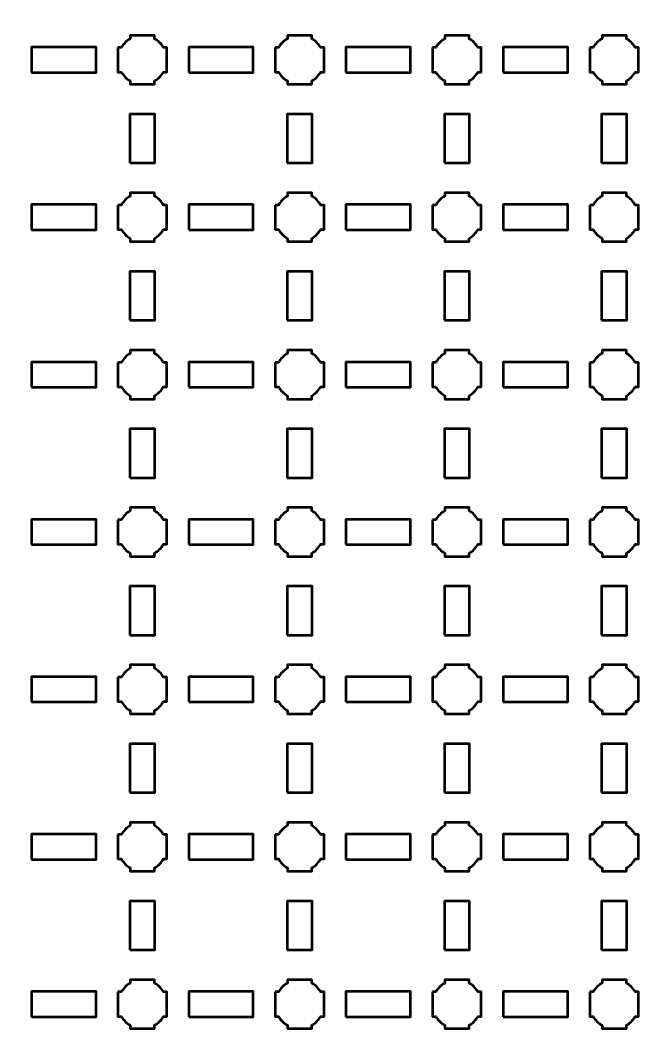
# Model space of a CAD drawing. Header units: centimetres. Extents: x -40.1 to 19.1, y -39.5 to 9.8.
# Drawn here: x -19.05 to -11.05, y -15.35 to -2.35 of the extents above; entities that cross this region are included whole.
import ezdxf

# ---------------------------------------------------------------- set-up
doc = ezdxf.new("R2010")
doc.units = ezdxf.units.CM
doc.header["$MEASUREMENT"] = 0
doc.layers.add('Layer 1', color=7, linetype='Continuous')

msp = doc.modelspace()

# ---------------------------------------------------------------- linework, layer by layer
at = {"layer": 'Layer 1', "color": 250, "lineweight": 53}
for points in [[(-18.91094, -3.01), (-18.08906, -3.01), (-18.08906, -2.69), (-18.91094, -2.69), (-18.91094, -3.01)], [(-16.91094, -3.01), (-16.08906, -3.01), (-16.08906, -2.69), (-16.91094, -2.69), (-16.91094, -3.01)], [(-14.91094, -3.01), (-14.08906, -3.01), (-14.08906, -2.69), (-14.91094, -2.69), (-14.91094, -3.01)], [(-12.91094, -3.01), (-12.08906, -3.01), (-12.08906, -2.69), (-12.91094, -2.69), (-12.91094, -3.01)], [(-17.66, -4.16), (-17.34, -4.16), (-17.34, -3.54), (-17.66, -3.54), (-17.66, -4.16)], [(-15.66, -4.16), (-15.34, -4.16), (-15.34, -3.54), (-15.66, -3.54), (-15.66, -4.16)], [(-13.66, -4.16), (-13.34, -4.16), (-13.34, -3.54), (-13.66, -3.54), (-13.66, -4.16)], [(-11.66, -4.16), (-11.34, -4.16), (-11.34, -3.54), (-11.66, -3.54), (-11.66, -4.16)], [(-18.91094, -5.01), (-18.08906, -5.01), (-18.08906, -4.69), (-18.91094, -4.69), (-18.91094, -5.01)], [(-16.91094, -5.01), (-16.08906, -5.01), (-16.08906, -4.69), (-16.91094, -4.69), (-16.91094, -5.01)], [(-14.91094, -5.01), (-14.08906, -5.01), (-14.08906, -4.69), (-14.91094, -4.69), (-14.91094, -5.01)], [(-12.91094, -5.01), (-12.08906, -5.01), (-12.08906, -4.69), (-12.91094, -4.69), (-12.91094, -5.01)], [(-17.66, -6.16), (-17.34, -6.16), (-17.34, -5.54), (-17.66, -5.54), (-17.66, -6.16)], [(-15.66, -6.16), (-15.34, -6.16), (-15.34, -5.54), (-15.66, -5.54), (-15.66, -6.16)], [(-13.66, -6.16), (-13.34, -6.16), (-13.34, -5.54), (-13.66, -5.54), (-13.66, -6.16)], [(-11.66, -6.16), (-11.34, -6.16), (-11.34, -5.54), (-11.66, -5.54), (-11.66, -6.16)], [(-18.91094, -7.01), (-18.08906, -7.01), (-18.08906, -6.69), (-18.91094, -6.69), (-18.91094, -7.01)], [(-16.91094, -7.01), (-16.08906, -7.01), (-16.08906, -6.69), (-16.91094, -6.69), (-16.91094, -7.01)], [(-14.91094, -7.01), (-14.08906, -7.01), (-14.08906, -6.69), (-14.91094, -6.69), (-14.91094, -7.01)], [(-12.91094, -7.01), (-12.08906, -7.01), (-12.08906, -6.69), (-12.91094, -6.69), (-12.91094, -7.01)], [(-17.66, -8.16), (-17.34, -8.16), (-17.34, -7.54), (-17.66, -7.54), (-17.66, -8.16)], [(-15.66, -8.16), (-15.34, -8.16), (-15.34, -7.54), (-15.66, -7.54), (-15.66, -8.16)], [(-13.66, -8.16), (-13.34, -8.16), (-13.34, -7.54), (-13.66, -7.54), (-13.66, -8.16)], [(-11.66, -8.16), (-11.34, -8.16), (-11.34, -7.54), (-11.66, -7.54), (-11.66, -8.16)], [(-18.91094, -9.01), (-18.08906, -9.01), (-18.08906, -8.69), (-18.91094, -8.69), (-18.91094, -9.01)], [(-16.91094, -9.01), (-16.08906, -9.01), (-16.08906, -8.69), (-16.91094, -8.69), (-16.91094, -9.01)], [(-14.91094, -9.01), (-14.08906, -9.01), (-14.08906, -8.69), (-14.91094, -8.69), (-14.91094, -9.01)], [(-12.91094, -9.01), (-12.08906, -9.01), (-12.08906, -8.69), (-12.91094, -8.69), (-12.91094, -9.01)], [(-17.66, -10.16), (-17.34, -10.16), (-17.34, -9.54), (-17.66, -9.54), (-17.66, -10.16)], [(-15.66, -10.16), (-15.34, -10.16), (-15.34, -9.54), (-15.66, -9.54), (-15.66, -10.16)], [(-13.66, -10.16), (-13.34, -10.16), (-13.34, -9.54), (-13.66, -9.54), (-13.66, -10.16)], [(-11.66, -10.16), (-11.34, -10.16), (-11.34, -9.54), (-11.66, -9.54), (-11.66, -10.16)], [(-18.91094, -11.01), (-18.08906, -11.01), (-18.08906, -10.69), (-18.91094, -10.69), (-18.91094, -11.01)], [(-16.91094, -11.01), (-16.08906, -11.01), (-16.08906, -10.69), (-16.91094, -10.69), (-16.91094, -11.01)], [(-14.91094, -11.01), (-14.08906, -11.01), (-14.08906, -10.69), (-14.91094, -10.69), (-14.91094, -11.01)], [(-12.91094, -11.01), (-12.08906, -11.01), (-12.08906, -10.69), (-12.91094, -10.69), (-12.91094, -11.01)], [(-17.66, -12.16), (-17.34, -12.16), (-17.34, -11.54), (-17.66, -11.54), (-17.66, -12.16)], [(-15.66, -12.16), (-15.34, -12.16), (-15.34, -11.54), (-15.66, -11.54), (-15.66, -12.16)], [(-13.66, -12.16), (-13.34, -12.16), (-13.34, -11.54), (-13.66, -11.54), (-13.66, -12.16)], [(-11.66, -12.16), (-11.34, -12.16), (-11.34, -11.54), (-11.66, -11.54), (-11.66, -12.16)], [(-18.91094, -13.01), (-18.08906, -13.01), (-18.08906, -12.69), (-18.91094, -12.69), (-18.91094, -13.01)], [(-16.91094, -13.01), (-16.08906, -13.01), (-16.08906, -12.69), (-16.91094, -12.69), (-16.91094, -13.01)], [(-14.91094, -13.01), (-14.08906, -13.01), (-14.08906, -12.69), (-14.91094, -12.69), (-14.91094, -13.01)], [(-12.91094, -13.01), (-12.08906, -13.01), (-12.08906, -12.69), (-12.91094, -12.69), (-12.91094, -13.01)], [(-17.66, -14.16), (-17.34, -14.16), (-17.34, -13.54), (-17.66, -13.54), (-17.66, -14.16)], [(-15.66, -14.16), (-15.34, -14.16), (-15.34, -13.54), (-15.66, -13.54), (-15.66, -14.16)], [(-13.66, -14.16), (-13.34, -14.16), (-13.34, -13.54), (-13.66, -13.54), (-13.66, -14.16)], [(-11.66, -14.16), (-11.34, -14.16), (-11.34, -13.54), (-11.66, -13.54), (-11.66, -14.16)], [(-18.91094, -15.01), (-18.08906, -15.01), (-18.08906, -14.69), (-18.91094, -14.69), (-18.91094, -15.01)], [(-16.91094, -15.01), (-16.08906, -15.01), (-16.08906, -14.69), (-16.91094, -14.69), (-16.91094, -15.01)], [(-14.91094, -15.01), (-14.08906, -15.01), (-14.08906, -14.69), (-14.91094, -14.69), (-14.91094, -15.01)], [(-12.91094, -15.01), (-12.08906, -15.01), (-12.08906, -14.69), (-12.91094, -14.69), (-12.91094, -15.01)]]:
    msp.add_lwpolyline(points, close=True, dxfattribs=at)
msp.add_open_spline([(-40.15, -39), (-40.15, -39), (-40.15, 9.3), (-40.15, 9.3), (-40.15, 9.3), (-40.15, 9.57609), (-39.92609, 9.8), (-39.65, 9.8), (-39.65, 9.8), (-39.65, 9.8), (18.65, 9.8), (18.65, 9.8), (18.65, 9.8), (18.92609, 9.8), (19.15, 9.57609), (19.15, 9.3), (19.15, 9.3), (19.15, 9.3), (19.15, -39), (19.15, -39), (19.15, -39), (19.15, -39.27609), (18.92609, -39.5), (18.65, -39.5), (18.65, -39.5), (18.65, -39.5), (-39.65, -39.5), (-39.65, -39.5), (-39.65, -39.5), (-39.92609, -39.5), (-40.15, -39.27609), (-40.15, -39)], degree=3, knots=[0, 0, 0, 0, 0.125, 0.125, 0.125, 0.125, 0.25, 0.25, 0.25, 0.25, 0.375, 0.375, 0.375, 0.375, 0.5, 0.5, 0.5, 0.5, 0.625, 0.625, 0.625, 0.625, 0.75, 0.75, 0.75, 0.75, 0.875, 0.875, 0.875, 0.875, 1, 1, 1, 1], dxfattribs=at)
at = {"layer": 'Layer 1', "lineweight": 53}
for points in [[(-17.81, -2.695), (-17.81, -2.695), (-17.76851, -2.695), (-17.76851, -2.695), (-17.76851, -2.695), (-17.74128, -2.64795), (-17.70205, -2.60872), (-17.655, -2.58149), (-17.655, -2.58149), (-17.655, -2.58149), (-17.655, -2.54), (-17.655, -2.54), (-17.655, -2.54), (-17.655, -2.54), (-17.5, -2.54), (-17.5, -2.54), (-17.5, -2.54), (-17.5, -2.54), (-17.345, -2.54), (-17.345, -2.54), (-17.345, -2.54), (-17.345, -2.54), (-17.345, -2.58149), (-17.345, -2.58149), (-17.345, -2.58149), (-17.29795, -2.60872), (-17.25872, -2.64795), (-17.23149, -2.695), (-17.23149, -2.695), (-17.23149, -2.695), (-17.19, -2.695), (-17.19, -2.695), (-17.19, -2.695), (-17.19, -2.695), (-17.19, -2.85), (-17.19, -2.85), (-17.19, -2.85), (-17.19, -2.85), (-17.19, -3.005), (-17.19, -3.005), (-17.19, -3.005), (-17.19, -3.005), (-17.23149, -3.005), (-17.23149, -3.005), (-17.23149, -3.005), (-17.25872, -3.05205), (-17.29795, -3.09128), (-17.345, -3.11851), (-17.345, -3.11851), (-17.345, -3.11851), (-17.345, -3.16), (-17.345, -3.16), (-17.345, -3.16), (-17.345, -3.16), (-17.5, -3.16), (-17.5, -3.16), (-17.5, -3.16), (-17.5, -3.16), (-17.655, -3.16), (-17.655, -3.16), (-17.655, -3.16), (-17.655, -3.16), (-17.655, -3.11851), (-17.655, -3.11851), (-17.655, -3.11851), (-17.70205, -3.09128), (-17.74128, -3.05205), (-17.76851, -3.005), (-17.76851, -3.005), (-17.76851, -3.005), (-17.81, -3.005), (-17.81, -3.005), (-17.81, -3.005), (-17.81, -3.005), (-17.81, -2.85), (-17.81, -2.85), (-17.81, -2.85), (-17.81, -2.85), (-17.81, -2.695), (-17.81, -2.695)], [(-15.81, -2.695), (-15.81, -2.695), (-15.76851, -2.695), (-15.76851, -2.695), (-15.76851, -2.695), (-15.74128, -2.64795), (-15.70205, -2.60872), (-15.655, -2.58149), (-15.655, -2.58149), (-15.655, -2.58149), (-15.655, -2.54), (-15.655, -2.54), (-15.655, -2.54), (-15.655, -2.54), (-15.5, -2.54), (-15.5, -2.54), (-15.5, -2.54), (-15.5, -2.54), (-15.345, -2.54), (-15.345, -2.54), (-15.345, -2.54), (-15.345, -2.54), (-15.345, -2.58149), (-15.345, -2.58149), (-15.345, -2.58149), (-15.29795, -2.60872), (-15.25872, -2.64795), (-15.23149, -2.695), (-15.23149, -2.695), (-15.23149, -2.695), (-15.19, -2.695), (-15.19, -2.695), (-15.19, -2.695), (-15.19, -2.695), (-15.19, -2.85), (-15.19, -2.85), (-15.19, -2.85), (-15.19, -2.85), (-15.19, -3.005), (-15.19, -3.005), (-15.19, -3.005), (-15.19, -3.005), (-15.23149, -3.005), (-15.23149, -3.005), (-15.23149, -3.005), (-15.25872, -3.05205), (-15.29795, -3.09128), (-15.345, -3.11851), (-15.345, -3.11851), (-15.345, -3.11851), (-15.345, -3.16), (-15.345, -3.16), (-15.345, -3.16), (-15.345, -3.16), (-15.5, -3.16), (-15.5, -3.16), (-15.5, -3.16), (-15.5, -3.16), (-15.655, -3.16), (-15.655, -3.16), (-15.655, -3.16), (-15.655, -3.16), (-15.655, -3.11851), (-15.655, -3.11851), (-15.655, -3.11851), (-15.70205, -3.09128), (-15.74128, -3.05205), (-15.76851, -3.005), (-15.76851, -3.005), (-15.76851, -3.005), (-15.81, -3.005), (-15.81, -3.005), (-15.81, -3.005), (-15.81, -3.005), (-15.81, -2.85), (-15.81, -2.85), (-15.81, -2.85), (-15.81, -2.85), (-15.81, -2.695), (-15.81, -2.695)], [(-13.81, -2.695), (-13.81, -2.695), (-13.76851, -2.695), (-13.76851, -2.695), (-13.76851, -2.695), (-13.74128, -2.64795), (-13.70205, -2.60872), (-13.655, -2.58149), (-13.655, -2.58149), (-13.655, -2.58149), (-13.655, -2.54), (-13.655, -2.54), (-13.655, -2.54), (-13.655, -2.54), (-13.5, -2.54), (-13.5, -2.54), (-13.5, -2.54), (-13.5, -2.54), (-13.345, -2.54), (-13.345, -2.54), (-13.345, -2.54), (-13.345, -2.54), (-13.345, -2.58149), (-13.345, -2.58149), (-13.345, -2.58149), (-13.29795, -2.60872), (-13.25872, -2.64795), (-13.23149, -2.695), (-13.23149, -2.695), (-13.23149, -2.695), (-13.19, -2.695), (-13.19, -2.695), (-13.19, -2.695), (-13.19, -2.695), (-13.19, -2.85), (-13.19, -2.85), (-13.19, -2.85), (-13.19, -2.85), (-13.19, -3.005), (-13.19, -3.005), (-13.19, -3.005), (-13.19, -3.005), (-13.23149, -3.005), (-13.23149, -3.005), (-13.23149, -3.005), (-13.25872, -3.05205), (-13.29795, -3.09128), (-13.345, -3.11851), (-13.345, -3.11851), (-13.345, -3.11851), (-13.345, -3.16), (-13.345, -3.16), (-13.345, -3.16), (-13.345, -3.16), (-13.5, -3.16), (-13.5, -3.16), (-13.5, -3.16), (-13.5, -3.16), (-13.655, -3.16), (-13.655, -3.16), (-13.655, -3.16), (-13.655, -3.16), (-13.655, -3.11851), (-13.655, -3.11851), (-13.655, -3.11851), (-13.70205, -3.09128), (-13.74128, -3.05205), (-13.76851, -3.005), (-13.76851, -3.005), (-13.76851, -3.005), (-13.81, -3.005), (-13.81, -3.005), (-13.81, -3.005), (-13.81, -3.005), (-13.81, -2.85), (-13.81, -2.85), (-13.81, -2.85), (-13.81, -2.85), (-13.81, -2.695), (-13.81, -2.695)], [(-11.81, -2.695), (-11.81, -2.695), (-11.76851, -2.695), (-11.76851, -2.695), (-11.76851, -2.695), (-11.74128, -2.64795), (-11.70205, -2.60872), (-11.655, -2.58149), (-11.655, -2.58149), (-11.655, -2.58149), (-11.655, -2.54), (-11.655, -2.54), (-11.655, -2.54), (-11.655, -2.54), (-11.5, -2.54), (-11.5, -2.54), (-11.5, -2.54), (-11.5, -2.54), (-11.345, -2.54), (-11.345, -2.54), (-11.345, -2.54), (-11.345, -2.54), (-11.345, -2.58149), (-11.345, -2.58149), (-11.345, -2.58149), (-11.29795, -2.60872), (-11.25872, -2.64795), (-11.23149, -2.695), (-11.23149, -2.695), (-11.23149, -2.695), (-11.19, -2.695), (-11.19, -2.695), (-11.19, -2.695), (-11.19, -2.695), (-11.19, -2.85), (-11.19, -2.85), (-11.19, -2.85), (-11.19, -2.85), (-11.19, -3.005), (-11.19, -3.005), (-11.19, -3.005), (-11.19, -3.005), (-11.23149, -3.005), (-11.23149, -3.005), (-11.23149, -3.005), (-11.25872, -3.05205), (-11.29795, -3.09128), (-11.345, -3.11851), (-11.345, -3.11851), (-11.345, -3.11851), (-11.345, -3.16), (-11.345, -3.16), (-11.345, -3.16), (-11.345, -3.16), (-11.5, -3.16), (-11.5, -3.16), (-11.5, -3.16), (-11.5, -3.16), (-11.655, -3.16), (-11.655, -3.16), (-11.655, -3.16), (-11.655, -3.16), (-11.655, -3.11851), (-11.655, -3.11851), (-11.655, -3.11851), (-11.70205, -3.09128), (-11.74128, -3.05205), (-11.76851, -3.005), (-11.76851, -3.005), (-11.76851, -3.005), (-11.81, -3.005), (-11.81, -3.005), (-11.81, -3.005), (-11.81, -3.005), (-11.81, -2.85), (-11.81, -2.85), (-11.81, -2.85), (-11.81, -2.85), (-11.81, -2.695), (-11.81, -2.695)], [(-17.81, -4.695), (-17.81, -4.695), (-17.76851, -4.695), (-17.76851, -4.695), (-17.76851, -4.695), (-17.74128, -4.64795), (-17.70205, -4.60872), (-17.655, -4.58149), (-17.655, -4.58149), (-17.655, -4.58149), (-17.655, -4.54), (-17.655, -4.54), (-17.655, -4.54), (-17.655, -4.54), (-17.5, -4.54), (-17.5, -4.54), (-17.5, -4.54), (-17.5, -4.54), (-17.345, -4.54), (-17.345, -4.54), (-17.345, -4.54), (-17.345, -4.54), (-17.345, -4.58149), (-17.345, -4.58149), (-17.345, -4.58149), (-17.29795, -4.60872), (-17.25872, -4.64795), (-17.23149, -4.695), (-17.23149, -4.695), (-17.23149, -4.695), (-17.19, -4.695), (-17.19, -4.695), (-17.19, -4.695), (-17.19, -4.695), (-17.19, -4.85), (-17.19, -4.85), (-17.19, -4.85), (-17.19, -4.85), (-17.19, -5.005), (-17.19, -5.005), (-17.19, -5.005), (-17.19, -5.005), (-17.23149, -5.005), (-17.23149, -5.005), (-17.23149, -5.005), (-17.25872, -5.05205), (-17.29795, -5.09128), (-17.345, -5.11851), (-17.345, -5.11851), (-17.345, -5.11851), (-17.345, -5.16), (-17.345, -5.16), (-17.345, -5.16), (-17.345, -5.16), (-17.5, -5.16), (-17.5, -5.16), (-17.5, -5.16), (-17.5, -5.16), (-17.655, -5.16), (-17.655, -5.16), (-17.655, -5.16), (-17.655, -5.16), (-17.655, -5.11851), (-17.655, -5.11851), (-17.655, -5.11851), (-17.70205, -5.09128), (-17.74128, -5.05205), (-17.76851, -5.005), (-17.76851, -5.005), (-17.76851, -5.005), (-17.81, -5.005), (-17.81, -5.005), (-17.81, -5.005), (-17.81, -5.005), (-17.81, -4.85), (-17.81, -4.85), (-17.81, -4.85), (-17.81, -4.85), (-17.81, -4.695), (-17.81, -4.695)], [(-15.81, -4.695), (-15.81, -4.695), (-15.76851, -4.695), (-15.76851, -4.695), (-15.76851, -4.695), (-15.74128, -4.64795), (-15.70205, -4.60872), (-15.655, -4.58149), (-15.655, -4.58149), (-15.655, -4.58149), (-15.655, -4.54), (-15.655, -4.54), (-15.655, -4.54), (-15.655, -4.54), (-15.5, -4.54), (-15.5, -4.54), (-15.5, -4.54), (-15.5, -4.54), (-15.345, -4.54), (-15.345, -4.54), (-15.345, -4.54), (-15.345, -4.54), (-15.345, -4.58149), (-15.345, -4.58149), (-15.345, -4.58149), (-15.29795, -4.60872), (-15.25872, -4.64795), (-15.23149, -4.695), (-15.23149, -4.695), (-15.23149, -4.695), (-15.19, -4.695), (-15.19, -4.695), (-15.19, -4.695), (-15.19, -4.695), (-15.19, -4.85), (-15.19, -4.85), (-15.19, -4.85), (-15.19, -4.85), (-15.19, -5.005), (-15.19, -5.005), (-15.19, -5.005), (-15.19, -5.005), (-15.23149, -5.005), (-15.23149, -5.005), (-15.23149, -5.005), (-15.25872, -5.05205), (-15.29795, -5.09128), (-15.345, -5.11851), (-15.345, -5.11851), (-15.345, -5.11851), (-15.345, -5.16), (-15.345, -5.16), (-15.345, -5.16), (-15.345, -5.16), (-15.5, -5.16), (-15.5, -5.16), (-15.5, -5.16), (-15.5, -5.16), (-15.655, -5.16), (-15.655, -5.16), (-15.655, -5.16), (-15.655, -5.16), (-15.655, -5.11851), (-15.655, -5.11851), (-15.655, -5.11851), (-15.70205, -5.09128), (-15.74128, -5.05205), (-15.76851, -5.005), (-15.76851, -5.005), (-15.76851, -5.005), (-15.81, -5.005), (-15.81, -5.005), (-15.81, -5.005), (-15.81, -5.005), (-15.81, -4.85), (-15.81, -4.85), (-15.81, -4.85), (-15.81, -4.85), (-15.81, -4.695), (-15.81, -4.695)], [(-13.81, -4.695), (-13.81, -4.695), (-13.76851, -4.695), (-13.76851, -4.695), (-13.76851, -4.695), (-13.74128, -4.64795), (-13.70205, -4.60872), (-13.655, -4.58149), (-13.655, -4.58149), (-13.655, -4.58149), (-13.655, -4.54), (-13.655, -4.54), (-13.655, -4.54), (-13.655, -4.54), (-13.5, -4.54), (-13.5, -4.54), (-13.5, -4.54), (-13.5, -4.54), (-13.345, -4.54), (-13.345, -4.54), (-13.345, -4.54), (-13.345, -4.54), (-13.345, -4.58149), (-13.345, -4.58149), (-13.345, -4.58149), (-13.29795, -4.60872), (-13.25872, -4.64795), (-13.23149, -4.695), (-13.23149, -4.695), (-13.23149, -4.695), (-13.19, -4.695), (-13.19, -4.695), (-13.19, -4.695), (-13.19, -4.695), (-13.19, -4.85), (-13.19, -4.85), (-13.19, -4.85), (-13.19, -4.85), (-13.19, -5.005), (-13.19, -5.005), (-13.19, -5.005), (-13.19, -5.005), (-13.23149, -5.005), (-13.23149, -5.005), (-13.23149, -5.005), (-13.25872, -5.05205), (-13.29795, -5.09128), (-13.345, -5.11851), (-13.345, -5.11851), (-13.345, -5.11851), (-13.345, -5.16), (-13.345, -5.16), (-13.345, -5.16), (-13.345, -5.16), (-13.5, -5.16), (-13.5, -5.16), (-13.5, -5.16), (-13.5, -5.16), (-13.655, -5.16), (-13.655, -5.16), (-13.655, -5.16), (-13.655, -5.16), (-13.655, -5.11851), (-13.655, -5.11851), (-13.655, -5.11851), (-13.70205, -5.09128), (-13.74128, -5.05205), (-13.76851, -5.005), (-13.76851, -5.005), (-13.76851, -5.005), (-13.81, -5.005), (-13.81, -5.005), (-13.81, -5.005), (-13.81, -5.005), (-13.81, -4.85), (-13.81, -4.85), (-13.81, -4.85), (-13.81, -4.85), (-13.81, -4.695), (-13.81, -4.695)], [(-11.81, -4.695), (-11.81, -4.695), (-11.76851, -4.695), (-11.76851, -4.695), (-11.76851, -4.695), (-11.74128, -4.64795), (-11.70205, -4.60872), (-11.655, -4.58149), (-11.655, -4.58149), (-11.655, -4.58149), (-11.655, -4.54), (-11.655, -4.54), (-11.655, -4.54), (-11.655, -4.54), (-11.5, -4.54), (-11.5, -4.54), (-11.5, -4.54), (-11.5, -4.54), (-11.345, -4.54), (-11.345, -4.54), (-11.345, -4.54), (-11.345, -4.54), (-11.345, -4.58149), (-11.345, -4.58149), (-11.345, -4.58149), (-11.29795, -4.60872), (-11.25872, -4.64795), (-11.23149, -4.695), (-11.23149, -4.695), (-11.23149, -4.695), (-11.19, -4.695), (-11.19, -4.695), (-11.19, -4.695), (-11.19, -4.695), (-11.19, -4.85), (-11.19, -4.85), (-11.19, -4.85), (-11.19, -4.85), (-11.19, -5.005), (-11.19, -5.005), (-11.19, -5.005), (-11.19, -5.005), (-11.23149, -5.005), (-11.23149, -5.005), (-11.23149, -5.005), (-11.25872, -5.05205), (-11.29795, -5.09128), (-11.345, -5.11851), (-11.345, -5.11851), (-11.345, -5.11851), (-11.345, -5.16), (-11.345, -5.16), (-11.345, -5.16), (-11.345, -5.16), (-11.5, -5.16), (-11.5, -5.16), (-11.5, -5.16), (-11.5, -5.16), (-11.655, -5.16), (-11.655, -5.16), (-11.655, -5.16), (-11.655, -5.16), (-11.655, -5.11851), (-11.655, -5.11851), (-11.655, -5.11851), (-11.70205, -5.09128), (-11.74128, -5.05205), (-11.76851, -5.005), (-11.76851, -5.005), (-11.76851, -5.005), (-11.81, -5.005), (-11.81, -5.005), (-11.81, -5.005), (-11.81, -5.005), (-11.81, -4.85), (-11.81, -4.85), (-11.81, -4.85), (-11.81, -4.85), (-11.81, -4.695), (-11.81, -4.695)], [(-17.81, -6.695), (-17.81, -6.695), (-17.76851, -6.695), (-17.76851, -6.695), (-17.76851, -6.695), (-17.74128, -6.64795), (-17.70205, -6.60872), (-17.655, -6.58149), (-17.655, -6.58149), (-17.655, -6.58149), (-17.655, -6.54), (-17.655, -6.54), (-17.655, -6.54), (-17.655, -6.54), (-17.5, -6.54), (-17.5, -6.54), (-17.5, -6.54), (-17.5, -6.54), (-17.345, -6.54), (-17.345, -6.54), (-17.345, -6.54), (-17.345, -6.54), (-17.345, -6.58149), (-17.345, -6.58149), (-17.345, -6.58149), (-17.29795, -6.60872), (-17.25872, -6.64795), (-17.23149, -6.695), (-17.23149, -6.695), (-17.23149, -6.695), (-17.19, -6.695), (-17.19, -6.695), (-17.19, -6.695), (-17.19, -6.695), (-17.19, -6.85), (-17.19, -6.85), (-17.19, -6.85), (-17.19, -6.85), (-17.19, -7.005), (-17.19, -7.005), (-17.19, -7.005), (-17.19, -7.005), (-17.23149, -7.005), (-17.23149, -7.005), (-17.23149, -7.005), (-17.25872, -7.05205), (-17.29795, -7.09128), (-17.345, -7.11851), (-17.345, -7.11851), (-17.345, -7.11851), (-17.345, -7.16), (-17.345, -7.16), (-17.345, -7.16), (-17.345, -7.16), (-17.5, -7.16), (-17.5, -7.16), (-17.5, -7.16), (-17.5, -7.16), (-17.655, -7.16), (-17.655, -7.16), (-17.655, -7.16), (-17.655, -7.16), (-17.655, -7.11851), (-17.655, -7.11851), (-17.655, -7.11851), (-17.70205, -7.09128), (-17.74128, -7.05205), (-17.76851, -7.005), (-17.76851, -7.005), (-17.76851, -7.005), (-17.81, -7.005), (-17.81, -7.005), (-17.81, -7.005), (-17.81, -7.005), (-17.81, -6.85), (-17.81, -6.85), (-17.81, -6.85), (-17.81, -6.85), (-17.81, -6.695), (-17.81, -6.695)], [(-15.81, -6.695), (-15.81, -6.695), (-15.76851, -6.695), (-15.76851, -6.695), (-15.76851, -6.695), (-15.74128, -6.64795), (-15.70205, -6.60872), (-15.655, -6.58149), (-15.655, -6.58149), (-15.655, -6.58149), (-15.655, -6.54), (-15.655, -6.54), (-15.655, -6.54), (-15.655, -6.54), (-15.5, -6.54), (-15.5, -6.54), (-15.5, -6.54), (-15.5, -6.54), (-15.345, -6.54), (-15.345, -6.54), (-15.345, -6.54), (-15.345, -6.54), (-15.345, -6.58149), (-15.345, -6.58149), (-15.345, -6.58149), (-15.29795, -6.60872), (-15.25872, -6.64795), (-15.23149, -6.695), (-15.23149, -6.695), (-15.23149, -6.695), (-15.19, -6.695), (-15.19, -6.695), (-15.19, -6.695), (-15.19, -6.695), (-15.19, -6.85), (-15.19, -6.85), (-15.19, -6.85), (-15.19, -6.85), (-15.19, -7.005), (-15.19, -7.005), (-15.19, -7.005), (-15.19, -7.005), (-15.23149, -7.005), (-15.23149, -7.005), (-15.23149, -7.005), (-15.25872, -7.05205), (-15.29795, -7.09128), (-15.345, -7.11851), (-15.345, -7.11851), (-15.345, -7.11851), (-15.345, -7.16), (-15.345, -7.16), (-15.345, -7.16), (-15.345, -7.16), (-15.5, -7.16), (-15.5, -7.16), (-15.5, -7.16), (-15.5, -7.16), (-15.655, -7.16), (-15.655, -7.16), (-15.655, -7.16), (-15.655, -7.16), (-15.655, -7.11851), (-15.655, -7.11851), (-15.655, -7.11851), (-15.70205, -7.09128), (-15.74128, -7.05205), (-15.76851, -7.005), (-15.76851, -7.005), (-15.76851, -7.005), (-15.81, -7.005), (-15.81, -7.005), (-15.81, -7.005), (-15.81, -7.005), (-15.81, -6.85), (-15.81, -6.85), (-15.81, -6.85), (-15.81, -6.85), (-15.81, -6.695), (-15.81, -6.695)], [(-13.81, -6.695), (-13.81, -6.695), (-13.76851, -6.695), (-13.76851, -6.695), (-13.76851, -6.695), (-13.74128, -6.64795), (-13.70205, -6.60872), (-13.655, -6.58149), (-13.655, -6.58149), (-13.655, -6.58149), (-13.655, -6.54), (-13.655, -6.54), (-13.655, -6.54), (-13.655, -6.54), (-13.5, -6.54), (-13.5, -6.54), (-13.5, -6.54), (-13.5, -6.54), (-13.345, -6.54), (-13.345, -6.54), (-13.345, -6.54), (-13.345, -6.54), (-13.345, -6.58149), (-13.345, -6.58149), (-13.345, -6.58149), (-13.29795, -6.60872), (-13.25872, -6.64795), (-13.23149, -6.695), (-13.23149, -6.695), (-13.23149, -6.695), (-13.19, -6.695), (-13.19, -6.695), (-13.19, -6.695), (-13.19, -6.695), (-13.19, -6.85), (-13.19, -6.85), (-13.19, -6.85), (-13.19, -6.85), (-13.19, -7.005), (-13.19, -7.005), (-13.19, -7.005), (-13.19, -7.005), (-13.23149, -7.005), (-13.23149, -7.005), (-13.23149, -7.005), (-13.25872, -7.05205), (-13.29795, -7.09128), (-13.345, -7.11851), (-13.345, -7.11851), (-13.345, -7.11851), (-13.345, -7.16), (-13.345, -7.16), (-13.345, -7.16), (-13.345, -7.16), (-13.5, -7.16), (-13.5, -7.16), (-13.5, -7.16), (-13.5, -7.16), (-13.655, -7.16), (-13.655, -7.16), (-13.655, -7.16), (-13.655, -7.16), (-13.655, -7.11851), (-13.655, -7.11851), (-13.655, -7.11851), (-13.70205, -7.09128), (-13.74128, -7.05205), (-13.76851, -7.005), (-13.76851, -7.005), (-13.76851, -7.005), (-13.81, -7.005), (-13.81, -7.005), (-13.81, -7.005), (-13.81, -7.005), (-13.81, -6.85), (-13.81, -6.85), (-13.81, -6.85), (-13.81, -6.85), (-13.81, -6.695), (-13.81, -6.695)], [(-11.81, -6.695), (-11.81, -6.695), (-11.76851, -6.695), (-11.76851, -6.695), (-11.76851, -6.695), (-11.74128, -6.64795), (-11.70205, -6.60872), (-11.655, -6.58149), (-11.655, -6.58149), (-11.655, -6.58149), (-11.655, -6.54), (-11.655, -6.54), (-11.655, -6.54), (-11.655, -6.54), (-11.5, -6.54), (-11.5, -6.54), (-11.5, -6.54), (-11.5, -6.54), (-11.345, -6.54), (-11.345, -6.54), (-11.345, -6.54), (-11.345, -6.54), (-11.345, -6.58149), (-11.345, -6.58149), (-11.345, -6.58149), (-11.29795, -6.60872), (-11.25872, -6.64795), (-11.23149, -6.695), (-11.23149, -6.695), (-11.23149, -6.695), (-11.19, -6.695), (-11.19, -6.695), (-11.19, -6.695), (-11.19, -6.695), (-11.19, -6.85), (-11.19, -6.85), (-11.19, -6.85), (-11.19, -6.85), (-11.19, -7.005), (-11.19, -7.005), (-11.19, -7.005), (-11.19, -7.005), (-11.23149, -7.005), (-11.23149, -7.005), (-11.23149, -7.005), (-11.25872, -7.05205), (-11.29795, -7.09128), (-11.345, -7.11851), (-11.345, -7.11851), (-11.345, -7.11851), (-11.345, -7.16), (-11.345, -7.16), (-11.345, -7.16), (-11.345, -7.16), (-11.5, -7.16), (-11.5, -7.16), (-11.5, -7.16), (-11.5, -7.16), (-11.655, -7.16), (-11.655, -7.16), (-11.655, -7.16), (-11.655, -7.16), (-11.655, -7.11851), (-11.655, -7.11851), (-11.655, -7.11851), (-11.70205, -7.09128), (-11.74128, -7.05205), (-11.76851, -7.005), (-11.76851, -7.005), (-11.76851, -7.005), (-11.81, -7.005), (-11.81, -7.005), (-11.81, -7.005), (-11.81, -7.005), (-11.81, -6.85), (-11.81, -6.85), (-11.81, -6.85), (-11.81, -6.85), (-11.81, -6.695), (-11.81, -6.695)], [(-17.81, -8.695), (-17.81, -8.695), (-17.76851, -8.695), (-17.76851, -8.695), (-17.76851, -8.695), (-17.74128, -8.64795), (-17.70205, -8.60872), (-17.655, -8.58149), (-17.655, -8.58149), (-17.655, -8.58149), (-17.655, -8.54), (-17.655, -8.54), (-17.655, -8.54), (-17.655, -8.54), (-17.5, -8.54), (-17.5, -8.54), (-17.5, -8.54), (-17.5, -8.54), (-17.345, -8.54), (-17.345, -8.54), (-17.345, -8.54), (-17.345, -8.54), (-17.345, -8.58149), (-17.345, -8.58149), (-17.345, -8.58149), (-17.29795, -8.60872), (-17.25872, -8.64795), (-17.23149, -8.695), (-17.23149, -8.695), (-17.23149, -8.695), (-17.19, -8.695), (-17.19, -8.695), (-17.19, -8.695), (-17.19, -8.695), (-17.19, -8.85), (-17.19, -8.85), (-17.19, -8.85), (-17.19, -8.85), (-17.19, -9.005), (-17.19, -9.005), (-17.19, -9.005), (-17.19, -9.005), (-17.23149, -9.005), (-17.23149, -9.005), (-17.23149, -9.005), (-17.25872, -9.05205), (-17.29795, -9.09128), (-17.345, -9.11851), (-17.345, -9.11851), (-17.345, -9.11851), (-17.345, -9.16), (-17.345, -9.16), (-17.345, -9.16), (-17.345, -9.16), (-17.5, -9.16), (-17.5, -9.16), (-17.5, -9.16), (-17.5, -9.16), (-17.655, -9.16), (-17.655, -9.16), (-17.655, -9.16), (-17.655, -9.16), (-17.655, -9.11851), (-17.655, -9.11851), (-17.655, -9.11851), (-17.70205, -9.09128), (-17.74128, -9.05205), (-17.76851, -9.005), (-17.76851, -9.005), (-17.76851, -9.005), (-17.81, -9.005), (-17.81, -9.005), (-17.81, -9.005), (-17.81, -9.005), (-17.81, -8.85), (-17.81, -8.85), (-17.81, -8.85), (-17.81, -8.85), (-17.81, -8.695), (-17.81, -8.695)], [(-15.81, -8.695), (-15.81, -8.695), (-15.76851, -8.695), (-15.76851, -8.695), (-15.76851, -8.695), (-15.74128, -8.64795), (-15.70205, -8.60872), (-15.655, -8.58149), (-15.655, -8.58149), (-15.655, -8.58149), (-15.655, -8.54), (-15.655, -8.54), (-15.655, -8.54), (-15.655, -8.54), (-15.5, -8.54), (-15.5, -8.54), (-15.5, -8.54), (-15.5, -8.54), (-15.345, -8.54), (-15.345, -8.54), (-15.345, -8.54), (-15.345, -8.54), (-15.345, -8.58149), (-15.345, -8.58149), (-15.345, -8.58149), (-15.29795, -8.60872), (-15.25872, -8.64795), (-15.23149, -8.695), (-15.23149, -8.695), (-15.23149, -8.695), (-15.19, -8.695), (-15.19, -8.695), (-15.19, -8.695), (-15.19, -8.695), (-15.19, -8.85), (-15.19, -8.85), (-15.19, -8.85), (-15.19, -8.85), (-15.19, -9.005), (-15.19, -9.005), (-15.19, -9.005), (-15.19, -9.005), (-15.23149, -9.005), (-15.23149, -9.005), (-15.23149, -9.005), (-15.25872, -9.05205), (-15.29795, -9.09128), (-15.345, -9.11851), (-15.345, -9.11851), (-15.345, -9.11851), (-15.345, -9.16), (-15.345, -9.16), (-15.345, -9.16), (-15.345, -9.16), (-15.5, -9.16), (-15.5, -9.16), (-15.5, -9.16), (-15.5, -9.16), (-15.655, -9.16), (-15.655, -9.16), (-15.655, -9.16), (-15.655, -9.16), (-15.655, -9.11851), (-15.655, -9.11851), (-15.655, -9.11851), (-15.70205, -9.09128), (-15.74128, -9.05205), (-15.76851, -9.005), (-15.76851, -9.005), (-15.76851, -9.005), (-15.81, -9.005), (-15.81, -9.005), (-15.81, -9.005), (-15.81, -9.005), (-15.81, -8.85), (-15.81, -8.85), (-15.81, -8.85), (-15.81, -8.85), (-15.81, -8.695), (-15.81, -8.695)], [(-13.81, -8.695), (-13.81, -8.695), (-13.76851, -8.695), (-13.76851, -8.695), (-13.76851, -8.695), (-13.74128, -8.64795), (-13.70205, -8.60872), (-13.655, -8.58149), (-13.655, -8.58149), (-13.655, -8.58149), (-13.655, -8.54), (-13.655, -8.54), (-13.655, -8.54), (-13.655, -8.54), (-13.5, -8.54), (-13.5, -8.54), (-13.5, -8.54), (-13.5, -8.54), (-13.345, -8.54), (-13.345, -8.54), (-13.345, -8.54), (-13.345, -8.54), (-13.345, -8.58149), (-13.345, -8.58149), (-13.345, -8.58149), (-13.29795, -8.60872), (-13.25872, -8.64795), (-13.23149, -8.695), (-13.23149, -8.695), (-13.23149, -8.695), (-13.19, -8.695), (-13.19, -8.695), (-13.19, -8.695), (-13.19, -8.695), (-13.19, -8.85), (-13.19, -8.85), (-13.19, -8.85), (-13.19, -8.85), (-13.19, -9.005), (-13.19, -9.005), (-13.19, -9.005), (-13.19, -9.005), (-13.23149, -9.005), (-13.23149, -9.005), (-13.23149, -9.005), (-13.25872, -9.05205), (-13.29795, -9.09128), (-13.345, -9.11851), (-13.345, -9.11851), (-13.345, -9.11851), (-13.345, -9.16), (-13.345, -9.16), (-13.345, -9.16), (-13.345, -9.16), (-13.5, -9.16), (-13.5, -9.16), (-13.5, -9.16), (-13.5, -9.16), (-13.655, -9.16), (-13.655, -9.16), (-13.655, -9.16), (-13.655, -9.16), (-13.655, -9.11851), (-13.655, -9.11851), (-13.655, -9.11851), (-13.70205, -9.09128), (-13.74128, -9.05205), (-13.76851, -9.005), (-13.76851, -9.005), (-13.76851, -9.005), (-13.81, -9.005), (-13.81, -9.005), (-13.81, -9.005), (-13.81, -9.005), (-13.81, -8.85), (-13.81, -8.85), (-13.81, -8.85), (-13.81, -8.85), (-13.81, -8.695), (-13.81, -8.695)], [(-11.81, -8.695), (-11.81, -8.695), (-11.76851, -8.695), (-11.76851, -8.695), (-11.76851, -8.695), (-11.74128, -8.64795), (-11.70205, -8.60872), (-11.655, -8.58149), (-11.655, -8.58149), (-11.655, -8.58149), (-11.655, -8.54), (-11.655, -8.54), (-11.655, -8.54), (-11.655, -8.54), (-11.5, -8.54), (-11.5, -8.54), (-11.5, -8.54), (-11.5, -8.54), (-11.345, -8.54), (-11.345, -8.54), (-11.345, -8.54), (-11.345, -8.54), (-11.345, -8.58149), (-11.345, -8.58149), (-11.345, -8.58149), (-11.29795, -8.60872), (-11.25872, -8.64795), (-11.23149, -8.695), (-11.23149, -8.695), (-11.23149, -8.695), (-11.19, -8.695), (-11.19, -8.695), (-11.19, -8.695), (-11.19, -8.695), (-11.19, -8.85), (-11.19, -8.85), (-11.19, -8.85), (-11.19, -8.85), (-11.19, -9.005), (-11.19, -9.005), (-11.19, -9.005), (-11.19, -9.005), (-11.23149, -9.005), (-11.23149, -9.005), (-11.23149, -9.005), (-11.25872, -9.05205), (-11.29795, -9.09128), (-11.345, -9.11851), (-11.345, -9.11851), (-11.345, -9.11851), (-11.345, -9.16), (-11.345, -9.16), (-11.345, -9.16), (-11.345, -9.16), (-11.5, -9.16), (-11.5, -9.16), (-11.5, -9.16), (-11.5, -9.16), (-11.655, -9.16), (-11.655, -9.16), (-11.655, -9.16), (-11.655, -9.16), (-11.655, -9.11851), (-11.655, -9.11851), (-11.655, -9.11851), (-11.70205, -9.09128), (-11.74128, -9.05205), (-11.76851, -9.005), (-11.76851, -9.005), (-11.76851, -9.005), (-11.81, -9.005), (-11.81, -9.005), (-11.81, -9.005), (-11.81, -9.005), (-11.81, -8.85), (-11.81, -8.85), (-11.81, -8.85), (-11.81, -8.85), (-11.81, -8.695), (-11.81, -8.695)], [(-17.81, -10.695), (-17.81, -10.695), (-17.76851, -10.695), (-17.76851, -10.695), (-17.76851, -10.695), (-17.74128, -10.64795), (-17.70205, -10.60872), (-17.655, -10.58149), (-17.655, -10.58149), (-17.655, -10.58149), (-17.655, -10.54), (-17.655, -10.54), (-17.655, -10.54), (-17.655, -10.54), (-17.5, -10.54), (-17.5, -10.54), (-17.5, -10.54), (-17.5, -10.54), (-17.345, -10.54), (-17.345, -10.54), (-17.345, -10.54), (-17.345, -10.54), (-17.345, -10.58149), (-17.345, -10.58149), (-17.345, -10.58149), (-17.29795, -10.60872), (-17.25872, -10.64795), (-17.23149, -10.695), (-17.23149, -10.695), (-17.23149, -10.695), (-17.19, -10.695), (-17.19, -10.695), (-17.19, -10.695), (-17.19, -10.695), (-17.19, -10.85), (-17.19, -10.85), (-17.19, -10.85), (-17.19, -10.85), (-17.19, -11.005), (-17.19, -11.005), (-17.19, -11.005), (-17.19, -11.005), (-17.23149, -11.005), (-17.23149, -11.005), (-17.23149, -11.005), (-17.25872, -11.05205), (-17.29795, -11.09128), (-17.345, -11.11851), (-17.345, -11.11851), (-17.345, -11.11851), (-17.345, -11.16), (-17.345, -11.16), (-17.345, -11.16), (-17.345, -11.16), (-17.5, -11.16), (-17.5, -11.16), (-17.5, -11.16), (-17.5, -11.16), (-17.655, -11.16), (-17.655, -11.16), (-17.655, -11.16), (-17.655, -11.16), (-17.655, -11.11851), (-17.655, -11.11851), (-17.655, -11.11851), (-17.70205, -11.09128), (-17.74128, -11.05205), (-17.76851, -11.005), (-17.76851, -11.005), (-17.76851, -11.005), (-17.81, -11.005), (-17.81, -11.005), (-17.81, -11.005), (-17.81, -11.005), (-17.81, -10.85), (-17.81, -10.85), (-17.81, -10.85), (-17.81, -10.85), (-17.81, -10.695), (-17.81, -10.695)], [(-15.81, -10.695), (-15.81, -10.695), (-15.76851, -10.695), (-15.76851, -10.695), (-15.76851, -10.695), (-15.74128, -10.64795), (-15.70205, -10.60872), (-15.655, -10.58149), (-15.655, -10.58149), (-15.655, -10.58149), (-15.655, -10.54), (-15.655, -10.54), (-15.655, -10.54), (-15.655, -10.54), (-15.5, -10.54), (-15.5, -10.54), (-15.5, -10.54), (-15.5, -10.54), (-15.345, -10.54), (-15.345, -10.54), (-15.345, -10.54), (-15.345, -10.54), (-15.345, -10.58149), (-15.345, -10.58149), (-15.345, -10.58149), (-15.29795, -10.60872), (-15.25872, -10.64795), (-15.23149, -10.695), (-15.23149, -10.695), (-15.23149, -10.695), (-15.19, -10.695), (-15.19, -10.695), (-15.19, -10.695), (-15.19, -10.695), (-15.19, -10.85), (-15.19, -10.85), (-15.19, -10.85), (-15.19, -10.85), (-15.19, -11.005), (-15.19, -11.005), (-15.19, -11.005), (-15.19, -11.005), (-15.23149, -11.005), (-15.23149, -11.005), (-15.23149, -11.005), (-15.25872, -11.05205), (-15.29795, -11.09128), (-15.345, -11.11851), (-15.345, -11.11851), (-15.345, -11.11851), (-15.345, -11.16), (-15.345, -11.16), (-15.345, -11.16), (-15.345, -11.16), (-15.5, -11.16), (-15.5, -11.16), (-15.5, -11.16), (-15.5, -11.16), (-15.655, -11.16), (-15.655, -11.16), (-15.655, -11.16), (-15.655, -11.16), (-15.655, -11.11851), (-15.655, -11.11851), (-15.655, -11.11851), (-15.70205, -11.09128), (-15.74128, -11.05205), (-15.76851, -11.005), (-15.76851, -11.005), (-15.76851, -11.005), (-15.81, -11.005), (-15.81, -11.005), (-15.81, -11.005), (-15.81, -11.005), (-15.81, -10.85), (-15.81, -10.85), (-15.81, -10.85), (-15.81, -10.85), (-15.81, -10.695), (-15.81, -10.695)], [(-13.81, -10.695), (-13.81, -10.695), (-13.76851, -10.695), (-13.76851, -10.695), (-13.76851, -10.695), (-13.74128, -10.64795), (-13.70205, -10.60872), (-13.655, -10.58149), (-13.655, -10.58149), (-13.655, -10.58149), (-13.655, -10.54), (-13.655, -10.54), (-13.655, -10.54), (-13.655, -10.54), (-13.5, -10.54), (-13.5, -10.54), (-13.5, -10.54), (-13.5, -10.54), (-13.345, -10.54), (-13.345, -10.54), (-13.345, -10.54), (-13.345, -10.54), (-13.345, -10.58149), (-13.345, -10.58149), (-13.345, -10.58149), (-13.29795, -10.60872), (-13.25872, -10.64795), (-13.23149, -10.695), (-13.23149, -10.695), (-13.23149, -10.695), (-13.19, -10.695), (-13.19, -10.695), (-13.19, -10.695), (-13.19, -10.695), (-13.19, -10.85), (-13.19, -10.85), (-13.19, -10.85), (-13.19, -10.85), (-13.19, -11.005), (-13.19, -11.005), (-13.19, -11.005), (-13.19, -11.005), (-13.23149, -11.005), (-13.23149, -11.005), (-13.23149, -11.005), (-13.25872, -11.05205), (-13.29795, -11.09128), (-13.345, -11.11851), (-13.345, -11.11851), (-13.345, -11.11851), (-13.345, -11.16), (-13.345, -11.16), (-13.345, -11.16), (-13.345, -11.16), (-13.5, -11.16), (-13.5, -11.16), (-13.5, -11.16), (-13.5, -11.16), (-13.655, -11.16), (-13.655, -11.16), (-13.655, -11.16), (-13.655, -11.16), (-13.655, -11.11851), (-13.655, -11.11851), (-13.655, -11.11851), (-13.70205, -11.09128), (-13.74128, -11.05205), (-13.76851, -11.005), (-13.76851, -11.005), (-13.76851, -11.005), (-13.81, -11.005), (-13.81, -11.005), (-13.81, -11.005), (-13.81, -11.005), (-13.81, -10.85), (-13.81, -10.85), (-13.81, -10.85), (-13.81, -10.85), (-13.81, -10.695), (-13.81, -10.695)], [(-11.81, -10.695), (-11.81, -10.695), (-11.76851, -10.695), (-11.76851, -10.695), (-11.76851, -10.695), (-11.74128, -10.64795), (-11.70205, -10.60872), (-11.655, -10.58149), (-11.655, -10.58149), (-11.655, -10.58149), (-11.655, -10.54), (-11.655, -10.54), (-11.655, -10.54), (-11.655, -10.54), (-11.5, -10.54), (-11.5, -10.54), (-11.5, -10.54), (-11.5, -10.54), (-11.345, -10.54), (-11.345, -10.54), (-11.345, -10.54), (-11.345, -10.54), (-11.345, -10.58149), (-11.345, -10.58149), (-11.345, -10.58149), (-11.29795, -10.60872), (-11.25872, -10.64795), (-11.23149, -10.695), (-11.23149, -10.695), (-11.23149, -10.695), (-11.19, -10.695), (-11.19, -10.695), (-11.19, -10.695), (-11.19, -10.695), (-11.19, -10.85), (-11.19, -10.85), (-11.19, -10.85), (-11.19, -10.85), (-11.19, -11.005), (-11.19, -11.005), (-11.19, -11.005), (-11.19, -11.005), (-11.23149, -11.005), (-11.23149, -11.005), (-11.23149, -11.005), (-11.25872, -11.05205), (-11.29795, -11.09128), (-11.345, -11.11851), (-11.345, -11.11851), (-11.345, -11.11851), (-11.345, -11.16), (-11.345, -11.16), (-11.345, -11.16), (-11.345, -11.16), (-11.5, -11.16), (-11.5, -11.16), (-11.5, -11.16), (-11.5, -11.16), (-11.655, -11.16), (-11.655, -11.16), (-11.655, -11.16), (-11.655, -11.16), (-11.655, -11.11851), (-11.655, -11.11851), (-11.655, -11.11851), (-11.70205, -11.09128), (-11.74128, -11.05205), (-11.76851, -11.005), (-11.76851, -11.005), (-11.76851, -11.005), (-11.81, -11.005), (-11.81, -11.005), (-11.81, -11.005), (-11.81, -11.005), (-11.81, -10.85), (-11.81, -10.85), (-11.81, -10.85), (-11.81, -10.85), (-11.81, -10.695), (-11.81, -10.695)], [(-17.81, -12.695), (-17.81, -12.695), (-17.76851, -12.695), (-17.76851, -12.695), (-17.76851, -12.695), (-17.74128, -12.64795), (-17.70205, -12.60872), (-17.655, -12.58149), (-17.655, -12.58149), (-17.655, -12.58149), (-17.655, -12.54), (-17.655, -12.54), (-17.655, -12.54), (-17.655, -12.54), (-17.5, -12.54), (-17.5, -12.54), (-17.5, -12.54), (-17.5, -12.54), (-17.345, -12.54), (-17.345, -12.54), (-17.345, -12.54), (-17.345, -12.54), (-17.345, -12.58149), (-17.345, -12.58149), (-17.345, -12.58149), (-17.29795, -12.60872), (-17.25872, -12.64795), (-17.23149, -12.695), (-17.23149, -12.695), (-17.23149, -12.695), (-17.19, -12.695), (-17.19, -12.695), (-17.19, -12.695), (-17.19, -12.695), (-17.19, -12.85), (-17.19, -12.85), (-17.19, -12.85), (-17.19, -12.85), (-17.19, -13.005), (-17.19, -13.005), (-17.19, -13.005), (-17.19, -13.005), (-17.23149, -13.005), (-17.23149, -13.005), (-17.23149, -13.005), (-17.25872, -13.05205), (-17.29795, -13.09128), (-17.345, -13.11851), (-17.345, -13.11851), (-17.345, -13.11851), (-17.345, -13.16), (-17.345, -13.16), (-17.345, -13.16), (-17.345, -13.16), (-17.5, -13.16), (-17.5, -13.16), (-17.5, -13.16), (-17.5, -13.16), (-17.655, -13.16), (-17.655, -13.16), (-17.655, -13.16), (-17.655, -13.16), (-17.655, -13.11851), (-17.655, -13.11851), (-17.655, -13.11851), (-17.70205, -13.09128), (-17.74128, -13.05205), (-17.76851, -13.005), (-17.76851, -13.005), (-17.76851, -13.005), (-17.81, -13.005), (-17.81, -13.005), (-17.81, -13.005), (-17.81, -13.005), (-17.81, -12.85), (-17.81, -12.85), (-17.81, -12.85), (-17.81, -12.85), (-17.81, -12.695), (-17.81, -12.695)], [(-15.81, -12.695), (-15.81, -12.695), (-15.76851, -12.695), (-15.76851, -12.695), (-15.76851, -12.695), (-15.74128, -12.64795), (-15.70205, -12.60872), (-15.655, -12.58149), (-15.655, -12.58149), (-15.655, -12.58149), (-15.655, -12.54), (-15.655, -12.54), (-15.655, -12.54), (-15.655, -12.54), (-15.5, -12.54), (-15.5, -12.54), (-15.5, -12.54), (-15.5, -12.54), (-15.345, -12.54), (-15.345, -12.54), (-15.345, -12.54), (-15.345, -12.54), (-15.345, -12.58149), (-15.345, -12.58149), (-15.345, -12.58149), (-15.29795, -12.60872), (-15.25872, -12.64795), (-15.23149, -12.695), (-15.23149, -12.695), (-15.23149, -12.695), (-15.19, -12.695), (-15.19, -12.695), (-15.19, -12.695), (-15.19, -12.695), (-15.19, -12.85), (-15.19, -12.85), (-15.19, -12.85), (-15.19, -12.85), (-15.19, -13.005), (-15.19, -13.005), (-15.19, -13.005), (-15.19, -13.005), (-15.23149, -13.005), (-15.23149, -13.005), (-15.23149, -13.005), (-15.25872, -13.05205), (-15.29795, -13.09128), (-15.345, -13.11851), (-15.345, -13.11851), (-15.345, -13.11851), (-15.345, -13.16), (-15.345, -13.16), (-15.345, -13.16), (-15.345, -13.16), (-15.5, -13.16), (-15.5, -13.16), (-15.5, -13.16), (-15.5, -13.16), (-15.655, -13.16), (-15.655, -13.16), (-15.655, -13.16), (-15.655, -13.16), (-15.655, -13.11851), (-15.655, -13.11851), (-15.655, -13.11851), (-15.70205, -13.09128), (-15.74128, -13.05205), (-15.76851, -13.005), (-15.76851, -13.005), (-15.76851, -13.005), (-15.81, -13.005), (-15.81, -13.005), (-15.81, -13.005), (-15.81, -13.005), (-15.81, -12.85), (-15.81, -12.85), (-15.81, -12.85), (-15.81, -12.85), (-15.81, -12.695), (-15.81, -12.695)], [(-13.81, -12.695), (-13.81, -12.695), (-13.76851, -12.695), (-13.76851, -12.695), (-13.76851, -12.695), (-13.74128, -12.64795), (-13.70205, -12.60872), (-13.655, -12.58149), (-13.655, -12.58149), (-13.655, -12.58149), (-13.655, -12.54), (-13.655, -12.54), (-13.655, -12.54), (-13.655, -12.54), (-13.5, -12.54), (-13.5, -12.54), (-13.5, -12.54), (-13.5, -12.54), (-13.345, -12.54), (-13.345, -12.54), (-13.345, -12.54), (-13.345, -12.54), (-13.345, -12.58149), (-13.345, -12.58149), (-13.345, -12.58149), (-13.29795, -12.60872), (-13.25872, -12.64795), (-13.23149, -12.695), (-13.23149, -12.695), (-13.23149, -12.695), (-13.19, -12.695), (-13.19, -12.695), (-13.19, -12.695), (-13.19, -12.695), (-13.19, -12.85), (-13.19, -12.85), (-13.19, -12.85), (-13.19, -12.85), (-13.19, -13.005), (-13.19, -13.005), (-13.19, -13.005), (-13.19, -13.005), (-13.23149, -13.005), (-13.23149, -13.005), (-13.23149, -13.005), (-13.25872, -13.05205), (-13.29795, -13.09128), (-13.345, -13.11851), (-13.345, -13.11851), (-13.345, -13.11851), (-13.345, -13.16), (-13.345, -13.16), (-13.345, -13.16), (-13.345, -13.16), (-13.5, -13.16), (-13.5, -13.16), (-13.5, -13.16), (-13.5, -13.16), (-13.655, -13.16), (-13.655, -13.16), (-13.655, -13.16), (-13.655, -13.16), (-13.655, -13.11851), (-13.655, -13.11851), (-13.655, -13.11851), (-13.70205, -13.09128), (-13.74128, -13.05205), (-13.76851, -13.005), (-13.76851, -13.005), (-13.76851, -13.005), (-13.81, -13.005), (-13.81, -13.005), (-13.81, -13.005), (-13.81, -13.005), (-13.81, -12.85), (-13.81, -12.85), (-13.81, -12.85), (-13.81, -12.85), (-13.81, -12.695), (-13.81, -12.695)], [(-11.81, -12.695), (-11.81, -12.695), (-11.76851, -12.695), (-11.76851, -12.695), (-11.76851, -12.695), (-11.74128, -12.64795), (-11.70205, -12.60872), (-11.655, -12.58149), (-11.655, -12.58149), (-11.655, -12.58149), (-11.655, -12.54), (-11.655, -12.54), (-11.655, -12.54), (-11.655, -12.54), (-11.5, -12.54), (-11.5, -12.54), (-11.5, -12.54), (-11.5, -12.54), (-11.345, -12.54), (-11.345, -12.54), (-11.345, -12.54), (-11.345, -12.54), (-11.345, -12.58149), (-11.345, -12.58149), (-11.345, -12.58149), (-11.29795, -12.60872), (-11.25872, -12.64795), (-11.23149, -12.695), (-11.23149, -12.695), (-11.23149, -12.695), (-11.19, -12.695), (-11.19, -12.695), (-11.19, -12.695), (-11.19, -12.695), (-11.19, -12.85), (-11.19, -12.85), (-11.19, -12.85), (-11.19, -12.85), (-11.19, -13.005), (-11.19, -13.005), (-11.19, -13.005), (-11.19, -13.005), (-11.23149, -13.005), (-11.23149, -13.005), (-11.23149, -13.005), (-11.25872, -13.05205), (-11.29795, -13.09128), (-11.345, -13.11851), (-11.345, -13.11851), (-11.345, -13.11851), (-11.345, -13.16), (-11.345, -13.16), (-11.345, -13.16), (-11.345, -13.16), (-11.5, -13.16), (-11.5, -13.16), (-11.5, -13.16), (-11.5, -13.16), (-11.655, -13.16), (-11.655, -13.16), (-11.655, -13.16), (-11.655, -13.16), (-11.655, -13.11851), (-11.655, -13.11851), (-11.655, -13.11851), (-11.70205, -13.09128), (-11.74128, -13.05205), (-11.76851, -13.005), (-11.76851, -13.005), (-11.76851, -13.005), (-11.81, -13.005), (-11.81, -13.005), (-11.81, -13.005), (-11.81, -13.005), (-11.81, -12.85), (-11.81, -12.85), (-11.81, -12.85), (-11.81, -12.85), (-11.81, -12.695), (-11.81, -12.695)], [(-17.81, -14.695), (-17.81, -14.695), (-17.76851, -14.695), (-17.76851, -14.695), (-17.76851, -14.695), (-17.74128, -14.64795), (-17.70205, -14.60872), (-17.655, -14.58149), (-17.655, -14.58149), (-17.655, -14.58149), (-17.655, -14.54), (-17.655, -14.54), (-17.655, -14.54), (-17.655, -14.54), (-17.5, -14.54), (-17.5, -14.54), (-17.5, -14.54), (-17.5, -14.54), (-17.345, -14.54), (-17.345, -14.54), (-17.345, -14.54), (-17.345, -14.54), (-17.345, -14.58149), (-17.345, -14.58149), (-17.345, -14.58149), (-17.29795, -14.60872), (-17.25872, -14.64795), (-17.23149, -14.695), (-17.23149, -14.695), (-17.23149, -14.695), (-17.19, -14.695), (-17.19, -14.695), (-17.19, -14.695), (-17.19, -14.695), (-17.19, -14.85), (-17.19, -14.85), (-17.19, -14.85), (-17.19, -14.85), (-17.19, -15.005), (-17.19, -15.005), (-17.19, -15.005), (-17.19, -15.005), (-17.23149, -15.005), (-17.23149, -15.005), (-17.23149, -15.005), (-17.25872, -15.05205), (-17.29795, -15.09128), (-17.345, -15.11851), (-17.345, -15.11851), (-17.345, -15.11851), (-17.345, -15.16), (-17.345, -15.16), (-17.345, -15.16), (-17.345, -15.16), (-17.5, -15.16), (-17.5, -15.16), (-17.5, -15.16), (-17.5, -15.16), (-17.655, -15.16), (-17.655, -15.16), (-17.655, -15.16), (-17.655, -15.16), (-17.655, -15.11851), (-17.655, -15.11851), (-17.655, -15.11851), (-17.70205, -15.09128), (-17.74128, -15.05205), (-17.76851, -15.005), (-17.76851, -15.005), (-17.76851, -15.005), (-17.81, -15.005), (-17.81, -15.005), (-17.81, -15.005), (-17.81, -15.005), (-17.81, -14.85), (-17.81, -14.85), (-17.81, -14.85), (-17.81, -14.85), (-17.81, -14.695), (-17.81, -14.695)], [(-15.81, -14.695), (-15.81, -14.695), (-15.76851, -14.695), (-15.76851, -14.695), (-15.76851, -14.695), (-15.74128, -14.64795), (-15.70205, -14.60872), (-15.655, -14.58149), (-15.655, -14.58149), (-15.655, -14.58149), (-15.655, -14.54), (-15.655, -14.54), (-15.655, -14.54), (-15.655, -14.54), (-15.5, -14.54), (-15.5, -14.54), (-15.5, -14.54), (-15.5, -14.54), (-15.345, -14.54), (-15.345, -14.54), (-15.345, -14.54), (-15.345, -14.54), (-15.345, -14.58149), (-15.345, -14.58149), (-15.345, -14.58149), (-15.29795, -14.60872), (-15.25872, -14.64795), (-15.23149, -14.695), (-15.23149, -14.695), (-15.23149, -14.695), (-15.19, -14.695), (-15.19, -14.695), (-15.19, -14.695), (-15.19, -14.695), (-15.19, -14.85), (-15.19, -14.85), (-15.19, -14.85), (-15.19, -14.85), (-15.19, -15.005), (-15.19, -15.005), (-15.19, -15.005), (-15.19, -15.005), (-15.23149, -15.005), (-15.23149, -15.005), (-15.23149, -15.005), (-15.25872, -15.05205), (-15.29795, -15.09128), (-15.345, -15.11851), (-15.345, -15.11851), (-15.345, -15.11851), (-15.345, -15.16), (-15.345, -15.16), (-15.345, -15.16), (-15.345, -15.16), (-15.5, -15.16), (-15.5, -15.16), (-15.5, -15.16), (-15.5, -15.16), (-15.655, -15.16), (-15.655, -15.16), (-15.655, -15.16), (-15.655, -15.16), (-15.655, -15.11851), (-15.655, -15.11851), (-15.655, -15.11851), (-15.70205, -15.09128), (-15.74128, -15.05205), (-15.76851, -15.005), (-15.76851, -15.005), (-15.76851, -15.005), (-15.81, -15.005), (-15.81, -15.005), (-15.81, -15.005), (-15.81, -15.005), (-15.81, -14.85), (-15.81, -14.85), (-15.81, -14.85), (-15.81, -14.85), (-15.81, -14.695), (-15.81, -14.695)], [(-13.81, -14.695), (-13.81, -14.695), (-13.76851, -14.695), (-13.76851, -14.695), (-13.76851, -14.695), (-13.74128, -14.64795), (-13.70205, -14.60872), (-13.655, -14.58149), (-13.655, -14.58149), (-13.655, -14.58149), (-13.655, -14.54), (-13.655, -14.54), (-13.655, -14.54), (-13.655, -14.54), (-13.5, -14.54), (-13.5, -14.54), (-13.5, -14.54), (-13.5, -14.54), (-13.345, -14.54), (-13.345, -14.54), (-13.345, -14.54), (-13.345, -14.54), (-13.345, -14.58149), (-13.345, -14.58149), (-13.345, -14.58149), (-13.29795, -14.60872), (-13.25872, -14.64795), (-13.23149, -14.695), (-13.23149, -14.695), (-13.23149, -14.695), (-13.19, -14.695), (-13.19, -14.695), (-13.19, -14.695), (-13.19, -14.695), (-13.19, -14.85), (-13.19, -14.85), (-13.19, -14.85), (-13.19, -14.85), (-13.19, -15.005), (-13.19, -15.005), (-13.19, -15.005), (-13.19, -15.005), (-13.23149, -15.005), (-13.23149, -15.005), (-13.23149, -15.005), (-13.25872, -15.05205), (-13.29795, -15.09128), (-13.345, -15.11851), (-13.345, -15.11851), (-13.345, -15.11851), (-13.345, -15.16), (-13.345, -15.16), (-13.345, -15.16), (-13.345, -15.16), (-13.5, -15.16), (-13.5, -15.16), (-13.5, -15.16), (-13.5, -15.16), (-13.655, -15.16), (-13.655, -15.16), (-13.655, -15.16), (-13.655, -15.16), (-13.655, -15.11851), (-13.655, -15.11851), (-13.655, -15.11851), (-13.70205, -15.09128), (-13.74128, -15.05205), (-13.76851, -15.005), (-13.76851, -15.005), (-13.76851, -15.005), (-13.81, -15.005), (-13.81, -15.005), (-13.81, -15.005), (-13.81, -15.005), (-13.81, -14.85), (-13.81, -14.85), (-13.81, -14.85), (-13.81, -14.85), (-13.81, -14.695), (-13.81, -14.695)], [(-11.81, -14.695), (-11.81, -14.695), (-11.76851, -14.695), (-11.76851, -14.695), (-11.76851, -14.695), (-11.74128, -14.64795), (-11.70205, -14.60872), (-11.655, -14.58149), (-11.655, -14.58149), (-11.655, -14.58149), (-11.655, -14.54), (-11.655, -14.54), (-11.655, -14.54), (-11.655, -14.54), (-11.5, -14.54), (-11.5, -14.54), (-11.5, -14.54), (-11.5, -14.54), (-11.345, -14.54), (-11.345, -14.54), (-11.345, -14.54), (-11.345, -14.54), (-11.345, -14.58149), (-11.345, -14.58149), (-11.345, -14.58149), (-11.29795, -14.60872), (-11.25872, -14.64795), (-11.23149, -14.695), (-11.23149, -14.695), (-11.23149, -14.695), (-11.19, -14.695), (-11.19, -14.695), (-11.19, -14.695), (-11.19, -14.695), (-11.19, -14.85), (-11.19, -14.85), (-11.19, -14.85), (-11.19, -14.85), (-11.19, -15.005), (-11.19, -15.005), (-11.19, -15.005), (-11.19, -15.005), (-11.23149, -15.005), (-11.23149, -15.005), (-11.23149, -15.005), (-11.25872, -15.05205), (-11.29795, -15.09128), (-11.345, -15.11851), (-11.345, -15.11851), (-11.345, -15.11851), (-11.345, -15.16), (-11.345, -15.16), (-11.345, -15.16), (-11.345, -15.16), (-11.5, -15.16), (-11.5, -15.16), (-11.5, -15.16), (-11.5, -15.16), (-11.655, -15.16), (-11.655, -15.16), (-11.655, -15.16), (-11.655, -15.16), (-11.655, -15.11851), (-11.655, -15.11851), (-11.655, -15.11851), (-11.70205, -15.09128), (-11.74128, -15.05205), (-11.76851, -15.005), (-11.76851, -15.005), (-11.76851, -15.005), (-11.81, -15.005), (-11.81, -15.005), (-11.81, -15.005), (-11.81, -15.005), (-11.81, -14.85), (-11.81, -14.85), (-11.81, -14.85), (-11.81, -14.85), (-11.81, -14.695), (-11.81, -14.695)]]:
    msp.add_open_spline(points, degree=3, knots=[0, 0, 0, 0, 0.05, 0.05, 0.05, 0.05, 0.1, 0.1, 0.1, 0.1, 0.15, 0.15, 0.15, 0.15, 0.2, 0.2, 0.2, 0.2, 0.25, 0.25, 0.25, 0.25, 0.3, 0.3, 0.3, 0.3, 0.35, 0.35, 0.35, 0.35, 0.4, 0.4, 0.4, 0.4, 0.45, 0.45, 0.45, 0.45, 0.5, 0.5, 0.5, 0.5, 0.55, 0.55, 0.55, 0.55, 0.6, 0.6, 0.6, 0.6, 0.65, 0.65, 0.65, 0.65, 0.7, 0.7, 0.7, 0.7, 0.75, 0.75, 0.75, 0.75, 0.8, 0.8, 0.8, 0.8, 0.85, 0.85, 0.85, 0.85, 0.9, 0.9, 0.9, 0.9, 0.95, 0.95, 0.95, 0.95, 1, 1, 1, 1], dxfattribs=at)

doc.saveas('drawing.dxf')
